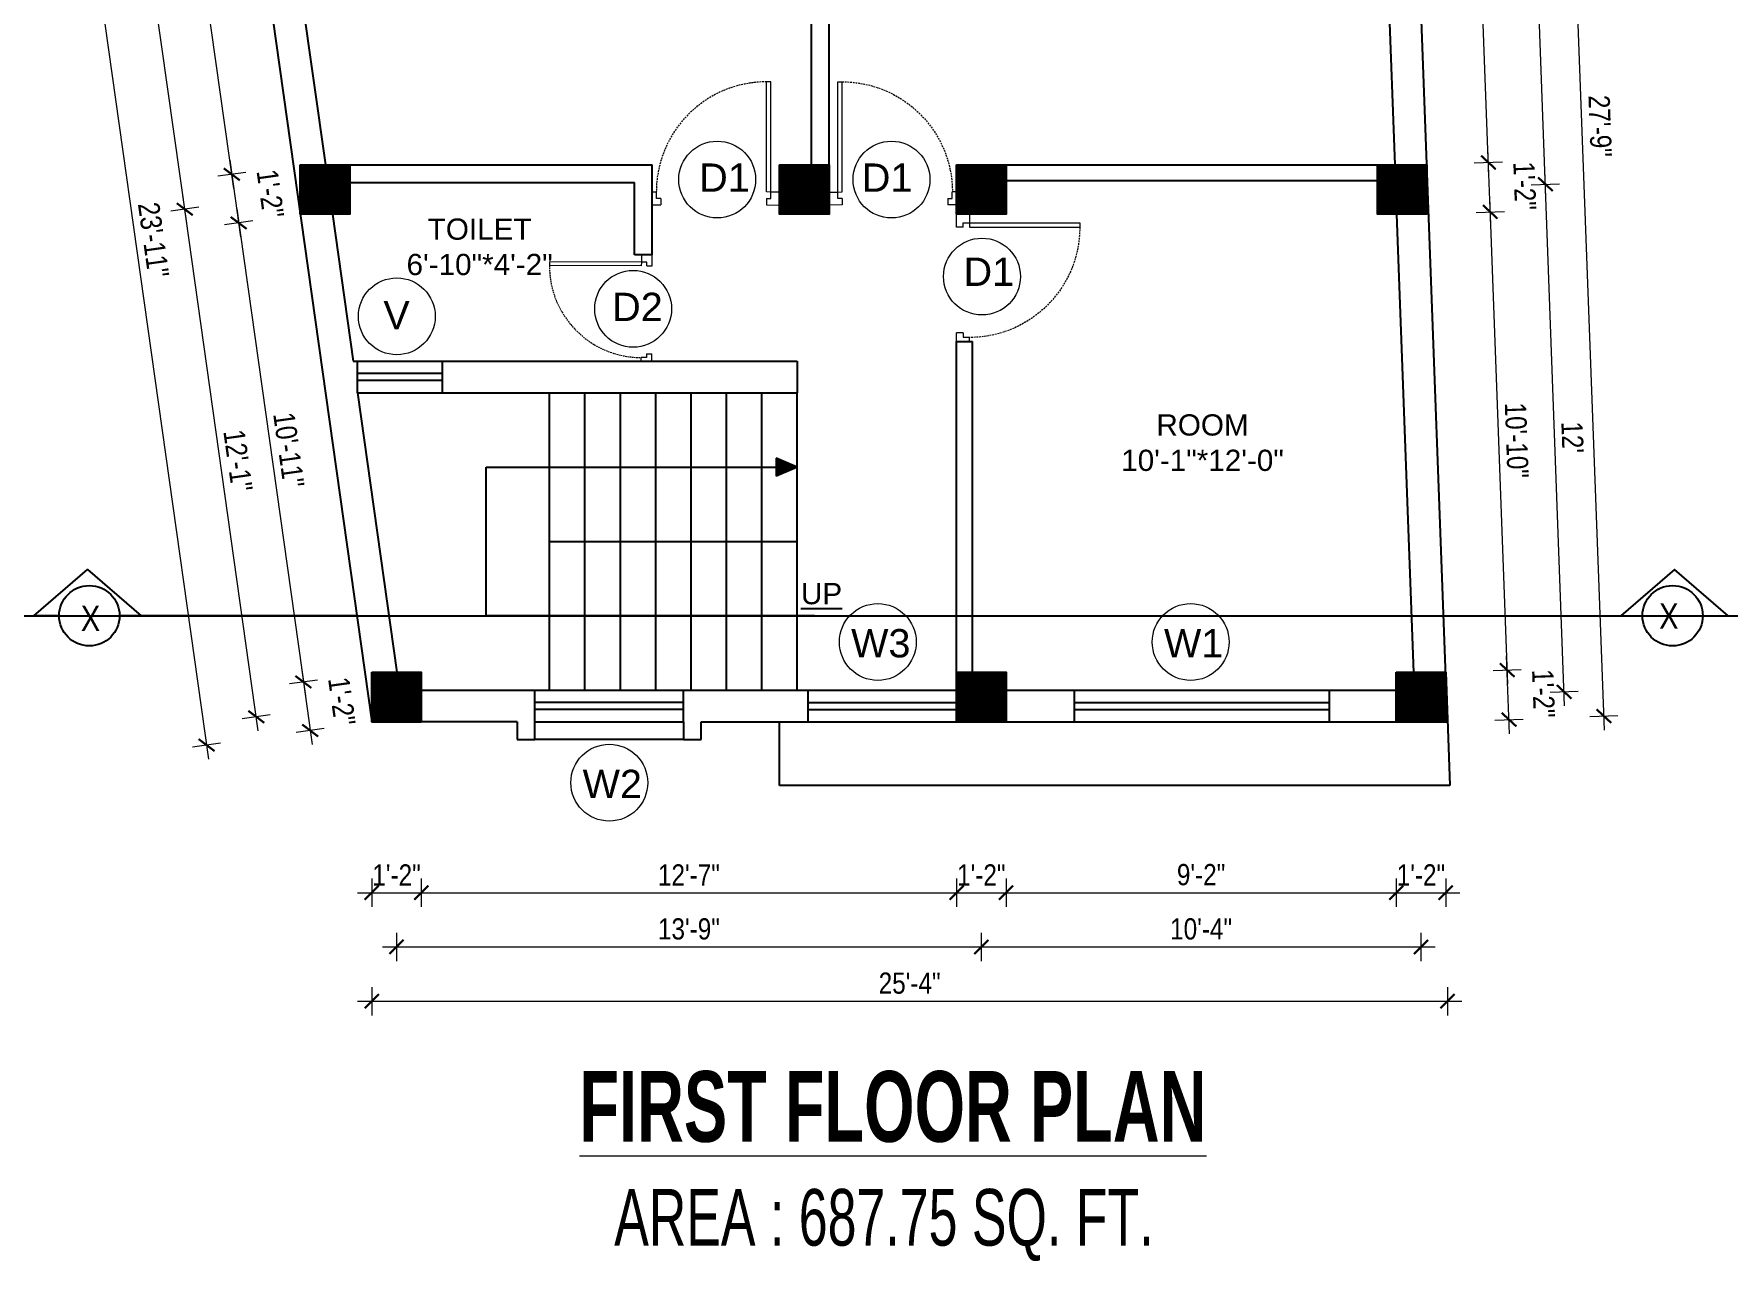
# Model space of a CAD drawing. Header units: inches. Extents: x -5142662 to -4941318, y -3361958 to -3160563.
# Drawn here: x -5009116.2 to -5008637.5, y -3262675.5 to -3262328.6 of the extents above; entities that cross this region are included whole.
import ezdxf

# ---------------------------------------------------------------- set-up
doc = ezdxf.new("R2010")
doc.units = ezdxf.units.IN
doc.header["$LTSCALE"] = 2
doc.header["$MEASUREMENT"] = 0
doc.header["$PDMODE"] = 34
doc.linetypes.add('HIDDEN', pattern=[0.375, 0.25, -0.125])
doc.layers.get('0').update_dxf_attribs({"linetype": 'CONTINUOUS'})
doc.layers.get('DEFPOINTS').update_dxf_attribs({"color": 141, "linetype": 'CONTINUOUS'})
doc.layers.add('A-Hatch', color=7, linetype='CONTINUOUS')
for name, color, linetype, lineweight in [('Annotate-Lite.w', 177, 'CONTINUOUS', 9), ('DIM 1-100', 4, 'CONTINUOUS', 13), ('Door-Window.w', 4, 'CONTINUOUS', 15), ('TEXT', 181, 'CONTINUOUS', 25), ('Text-100.w', 254, 'CONTINUOUS', 9)]:
    doc.layers.add(name, color=color, linetype=linetype, lineweight=lineweight)
doc.styles.add('ARAIL', font='ARIALN.TTF')
doc.styles.add('Arial', font='arial.ttf', dxfattribs={"width": 0.8, "height": 12})
doc.styles.add('arial.', font='arial.ttf')
doc.styles.add('gaurav', font='arial.ttf')
doc.styles.get("Standard").update_dxf_attribs({"font": 'ARIALN.TTF'})
doc.dimstyles.new('1 by 96', dxfattribs={"dimtxt": 6, "dimasz": 4, "dimexe": 4, "dimexo": 4, "dimgap": 2, "dimtad": 1, "dimdec": 0, "dimzin": 0, "dimdsep": 46, "dimlunit": 4, "dimtxsty": 'Standard', "dimblk": 'ARCHTICK', "dimcen": 0, "dimdle": 4, "dimadec": 0, "dimazin": 0, "dimtfac": 1, "dimtdec": 0, "dimtix": 1, "dimtofl": 0, "dimtmove": 1, "dimatfit": 3, "dimldrblk": 'ARCHTICK', "dimfxl": 4, "dimfxlon": 1, "dimtolj": 1, "dimtzin": 0, "dimlwd": -1, "dimlwe": -1, "dimarcsym": 0})

# ---------------------------------------------------------------- blocks, each defined once
blk = doc.blocks.new('3-0')
at = {"ltscale": 3}
for p, q in [((11063.05, 10097.68), (11065.97, 10099.9)), ((11065.25, 10097.81), (11066.71, 10098.92)), ((11065.97, 10099.9), (11066.71, 10098.92)), ((11063.05, 10097.68), (11064.53, 10095.73)), ((11065.99, 10096.84), (11064.53, 10095.73)), ((11065.99, 10096.84), (11065.25, 10097.81)), ((11085.5, 10074.13), (11110.32, 10092.96)), ((11086.24, 10073.15), (11111.05, 10091.97)), ((11111.05, 10091.97), (11110.32, 10092.96)), ((11084.04, 10073.02), (11082.57, 10071.91)), ((11082.57, 10071.91), (11084.79, 10068.98)), ((11084.04, 10073.02), (11084.78, 10072.04)), ((11084.78, 10072.04), (11086.24, 10073.15)), ((11084.79, 10068.98), (11087.72, 10071.2)), ((11086.24, 10073.15), (11085.5, 10074.13)), ((11087.72, 10071.2), (11086.24, 10073.15))]:
    blk.add_line(p, q, dxfattribs=at)
at = {"layer": 'Door-Window.w', "color": 9, "linetype": 'HIDDEN', "lineweight": 18}
blk.add_arc((11085.5, 10074.13), 31.16, 37.1906, 127.1465, dxfattribs=at)
blk = doc.blocks.new('_ArchTick')
at = {"color": 0, "linetype": 'ByBlock', "const_width": 0.15}
blk.add_lwpolyline([(-0.5, -0.5), (0.5, 0.5)], dxfattribs=at)
blk = doc.blocks.new('*D1007')
at = {"layer": 'DEFPOINTS', "color": 0, "ltscale": 0.5, "transparency": 16777216}
for p in [(-5009020.76, -3262523.07), (-5009006.76, -3262523.07), (-5009006.76, -3262571.36)]:
    blk.add_point(p, dxfattribs=at)
at = {"layer": 'DIM 1-100', "color": 0, "ltscale": 0.5, "transparency": 16777216}
for p, q in [((-5009020.76, -3262567.36), (-5009020.76, -3262575.36)), ((-5009006.76, -3262567.36), (-5009006.76, -3262575.36)), ((-5009024.76, -3262571.36), (-5009002.76, -3262571.36))]:
    blk.add_line(p, q, dxfattribs=at)
at = {"layer": 'DIM 1-100', "color": 0, "ltscale": 0.5, "transparency": 16777216, "xscale": 4, "yscale": 4, "zscale": 4, "rotation": 180}
blk.add_blockref('_ArchTick', (-5009020.76, -3262571.36), dxfattribs=at)
at = {"layer": 'DIM 1-100', "color": 0, "ltscale": 0.5, "transparency": 16777216, "xscale": 4, "yscale": 4, "zscale": 4}
blk.add_blockref('_ArchTick', (-5009006.76, -3262571.36), dxfattribs=at)
at = {"layer": 'DIM 1-100', "color": 0, "ltscale": 0.5, "transparency": 16777216, "insert": (-5009013.76, -3262566.35), "char_height": 6, "attachment_point": 5}
blk.add_mtext('\\A1;1\'-2"', dxfattribs=at)
blk = doc.blocks.new('*D1008')
at = {"layer": 'DEFPOINTS', "color": 0, "ltscale": 0.5, "transparency": 16777216}
for p in [(-5009006.76, -3262523.07), (-5008855.52, -3262523.07), (-5008855.52, -3262571.36)]:
    blk.add_point(p, dxfattribs=at)
at = {"layer": 'DIM 1-100', "color": 0, "ltscale": 0.5, "transparency": 16777216}
for p, q in [((-5009006.76, -3262567.36), (-5009006.76, -3262575.36)), ((-5008855.52, -3262567.36), (-5008855.52, -3262575.36)), ((-5009010.76, -3262571.36), (-5008851.52, -3262571.36))]:
    blk.add_line(p, q, dxfattribs=at)
at = {"layer": 'DIM 1-100', "color": 0, "ltscale": 0.5, "transparency": 16777216, "xscale": 4, "yscale": 4, "zscale": 4, "rotation": 180}
blk.add_blockref('_ArchTick', (-5009006.76, -3262571.36), dxfattribs=at)
at = {"layer": 'DIM 1-100', "color": 0, "ltscale": 0.5, "transparency": 16777216, "xscale": 4, "yscale": 4, "zscale": 4}
blk.add_blockref('_ArchTick', (-5008855.52, -3262571.36), dxfattribs=at)
at = {"layer": 'DIM 1-100', "color": 0, "ltscale": 0.5, "transparency": 16777216, "insert": (-5008931.14, -3262566.35), "char_height": 6, "attachment_point": 5}
blk.add_mtext('\\A1;12\'-7"', dxfattribs=at)
blk = doc.blocks.new('*D1009')
at = {"layer": 'DEFPOINTS', "color": 0, "ltscale": 0.5, "transparency": 16777216}
for p in [(-5008855.52, -3262523.07), (-5008841.52, -3262523.07), (-5008841.52, -3262571.36)]:
    blk.add_point(p, dxfattribs=at)
at = {"layer": 'DIM 1-100', "color": 0, "ltscale": 0.5, "transparency": 16777216}
for p, q in [((-5008855.52, -3262567.36), (-5008855.52, -3262575.36)), ((-5008841.52, -3262567.36), (-5008841.52, -3262575.36)), ((-5008859.52, -3262571.36), (-5008837.52, -3262571.36))]:
    blk.add_line(p, q, dxfattribs=at)
at = {"layer": 'DIM 1-100', "color": 0, "ltscale": 0.5, "transparency": 16777216, "xscale": 4, "yscale": 4, "zscale": 4, "rotation": 180}
blk.add_blockref('_ArchTick', (-5008855.52, -3262571.36), dxfattribs=at)
at = {"layer": 'DIM 1-100', "color": 0, "ltscale": 0.5, "transparency": 16777216, "xscale": 4, "yscale": 4, "zscale": 4}
blk.add_blockref('_ArchTick', (-5008841.52, -3262571.36), dxfattribs=at)
at = {"layer": 'DIM 1-100', "color": 0, "ltscale": 0.5, "transparency": 16777216, "insert": (-5008848.52, -3262566.35), "char_height": 6, "attachment_point": 5}
blk.add_mtext('\\A1;1\'-2"', dxfattribs=at)
blk = doc.blocks.new('*D1010')
at = {"layer": 'DEFPOINTS', "color": 0, "ltscale": 0.5, "transparency": 16777216}
for p in [(-5008841.52, -3262523.07), (-5008731.29, -3262523.07), (-5008731.29, -3262571.36)]:
    blk.add_point(p, dxfattribs=at)
at = {"layer": 'DIM 1-100', "color": 0, "ltscale": 0.5, "transparency": 16777216}
for p, q in [((-5008841.52, -3262567.36), (-5008841.52, -3262575.36)), ((-5008731.29, -3262567.36), (-5008731.29, -3262575.36)), ((-5008845.52, -3262571.36), (-5008727.29, -3262571.36))]:
    blk.add_line(p, q, dxfattribs=at)
at = {"layer": 'DIM 1-100', "color": 0, "ltscale": 0.5, "transparency": 16777216, "xscale": 4, "yscale": 4, "zscale": 4, "rotation": 180}
blk.add_blockref('_ArchTick', (-5008841.52, -3262571.36), dxfattribs=at)
at = {"layer": 'DIM 1-100', "color": 0, "ltscale": 0.5, "transparency": 16777216, "xscale": 4, "yscale": 4, "zscale": 4}
blk.add_blockref('_ArchTick', (-5008731.29, -3262571.36), dxfattribs=at)
at = {"layer": 'DIM 1-100', "color": 0, "ltscale": 0.5, "transparency": 16777216, "insert": (-5008786.41, -3262566.3), "char_height": 6, "attachment_point": 5}
blk.add_mtext('\\A1;9\'-2"', dxfattribs=at)
blk = doc.blocks.new('*D1011')
at = {"layer": 'DEFPOINTS', "color": 0, "ltscale": 0.5, "transparency": 16777216}
for p in [(-5008731.29, -3262523.07), (-5008717.29, -3262523.07), (-5008717.29, -3262571.36)]:
    blk.add_point(p, dxfattribs=at)
at = {"layer": 'DIM 1-100', "color": 0, "ltscale": 0.5, "transparency": 16777216}
for p, q in [((-5008731.29, -3262567.36), (-5008731.29, -3262575.36)), ((-5008717.29, -3262567.36), (-5008717.29, -3262575.36)), ((-5008735.29, -3262571.36), (-5008713.29, -3262571.36))]:
    blk.add_line(p, q, dxfattribs=at)
at = {"layer": 'DIM 1-100', "color": 0, "ltscale": 0.5, "transparency": 16777216, "xscale": 4, "yscale": 4, "zscale": 4, "rotation": 180}
blk.add_blockref('_ArchTick', (-5008731.29, -3262571.36), dxfattribs=at)
at = {"layer": 'DIM 1-100', "color": 0, "ltscale": 0.5, "transparency": 16777216, "xscale": 4, "yscale": 4, "zscale": 4}
blk.add_blockref('_ArchTick', (-5008717.29, -3262571.36), dxfattribs=at)
at = {"layer": 'DIM 1-100', "color": 0, "ltscale": 0.5, "transparency": 16777216, "insert": (-5008724.29, -3262566.35), "char_height": 6, "attachment_point": 5}
blk.add_mtext('\\A1;1\'-2"', dxfattribs=at)
blk = doc.blocks.new('*D1018')
at = {"layer": 'DEFPOINTS', "color": 0, "ltscale": 0.5, "transparency": 16777216}
for p in [(-5009076.23, -3262255.28), (-5009058.83, -3262252.83), (-5009040.97, -3262365.57)]:
    blk.add_point(p, dxfattribs=at)
at = {"layer": 'DIM 1-100', "color": 0, "ltscale": 0.5, "transparency": 16777216}
for p, q in [((-5009059.75, -3262372.25), (-5009076.79, -3262251.32)), ((-5009072.27, -3262254.72), (-5009080.19, -3262255.84)), ((-5009056.35, -3262367.74), (-5009064.27, -3262368.85))]:
    blk.add_line(p, q, dxfattribs=at)
at = {"layer": 'DIM 1-100', "color": 0, "ltscale": 0.5, "transparency": 16777216, "xscale": 4, "yscale": 4, "zscale": 4}
for p, rotation in [((-5009076.23, -3262255.28), 98.01894551889058), ((-5009060.31, -3262368.29), 278.0189455188906)]:
    blk.add_blockref('_ArchTick', p, dxfattribs=dict(at, rotation=rotation))
at = {"layer": 'DIM 1-100', "color": 0, "ltscale": 0.5, "transparency": 16777216, "insert": (-5009063.25, -3262311.08), "char_height": 6, "attachment_point": 5, "rotation": 278.0189}
blk.add_mtext('\\A1;9\'-6"', dxfattribs=at)
blk = doc.blocks.new('*D1020')
at = {"layer": 'DEFPOINTS', "color": 0, "ltscale": 0.5, "transparency": 16777216}
for p in [(-5009040.97, -3262365.57), (-5009040.97, -3262379.57), (-5009058.37, -3262382.02)]:
    blk.add_point(p, dxfattribs=at)
at = {"layer": 'DIM 1-100', "color": 0, "ltscale": 0.5, "transparency": 16777216}
for p, q in [((-5009060.86, -3262364.33), (-5009057.81, -3262385.98)), ((-5009056.35, -3262367.74), (-5009064.27, -3262368.85)), ((-5009054.41, -3262381.46), (-5009062.33, -3262382.58))]:
    blk.add_line(p, q, dxfattribs=at)
at = {"layer": 'DIM 1-100', "color": 0, "ltscale": 0.5, "transparency": 16777216, "xscale": 4, "yscale": 4, "zscale": 4}
for p, rotation in [((-5009060.31, -3262368.29), 98.01894551889058), ((-5009058.37, -3262382.02), 278.0189455188906)]:
    blk.add_blockref('_ArchTick', p, dxfattribs=dict(at, rotation=rotation))
at = {"layer": 'DIM 1-100', "color": 0, "ltscale": 0.5, "transparency": 16777216, "insert": (-5009049.41, -3262373.76), "char_height": 6, "attachment_point": 5, "rotation": 278.0189}
blk.add_mtext('\\A1;1\'-2"', dxfattribs=at)
blk = doc.blocks.new('*D1021')
at = {"layer": 'DEFPOINTS', "color": 0, "ltscale": 0.5, "transparency": 16777216}
for p in [(-5009040.97, -3262379.57), (-5009020.76, -3262509.07), (-5009040.09, -3262511.79)]:
    blk.add_point(p, dxfattribs=at)
at = {"layer": 'DIM 1-100', "color": 0, "ltscale": 0.5, "transparency": 16777216}
for p, q in [((-5009058.93, -3262378.06), (-5009039.53, -3262515.75)), ((-5009054.41, -3262381.46), (-5009062.33, -3262382.58)), ((-5009036.13, -3262511.24), (-5009044.05, -3262512.35))]:
    blk.add_line(p, q, dxfattribs=at)
at = {"layer": 'DIM 1-100', "color": 0, "ltscale": 0.5, "transparency": 16777216, "xscale": 4, "yscale": 4, "zscale": 4}
for p, rotation in [((-5009058.37, -3262382.02), 98.01894551889058), ((-5009040.09, -3262511.79), 278.0189455188906)]:
    blk.add_blockref('_ArchTick', p, dxfattribs=dict(at, rotation=rotation))
at = {"layer": 'DIM 1-100', "color": 0, "ltscale": 0.5, "transparency": 16777216, "insert": (-5009044.22, -3262446.2), "char_height": 6, "attachment_point": 5, "rotation": 278.0189}
blk.add_mtext('\\A1;10\'-11"', dxfattribs=at)
blk = doc.blocks.new('*D1022')
at = {"layer": 'DEFPOINTS', "color": 0, "ltscale": 0.5, "transparency": 16777216}
for p in [(-5009020.76, -3262509.07), (-5009020.76, -3262523.07), (-5009038.16, -3262525.52)]:
    blk.add_point(p, dxfattribs=at)
at = {"layer": 'DIM 1-100', "color": 0, "ltscale": 0.5, "transparency": 16777216}
for p, q in [((-5009040.65, -3262507.83), (-5009037.6, -3262529.48)), ((-5009036.13, -3262511.24), (-5009044.05, -3262512.35)), ((-5009034.2, -3262524.96), (-5009042.12, -3262526.08))]:
    blk.add_line(p, q, dxfattribs=at)
at = {"layer": 'DIM 1-100', "color": 0, "ltscale": 0.5, "transparency": 16777216, "xscale": 4, "yscale": 4, "zscale": 4}
for p, rotation in [((-5009040.09, -3262511.79), 98.01894551889058), ((-5009038.16, -3262525.52), 278.0189455188906)]:
    blk.add_blockref('_ArchTick', p, dxfattribs=dict(at, rotation=rotation))
at = {"layer": 'DIM 1-100', "color": 0, "ltscale": 0.5, "transparency": 16777216, "insert": (-5009029.2, -3262517.26), "char_height": 6, "attachment_point": 5, "rotation": 278.0189}
blk.add_mtext('\\A1;1\'-2"', dxfattribs=at)
blk = doc.blocks.new('*D1014')
at = {"layer": 'DEFPOINTS', "color": 0, "ltscale": 0.5, "transparency": 16777216}
for p in [(-5009033.97, -3262372.57), (-5009073.6, -3262378.15), (-5009013.76, -3262516.07)]:
    blk.add_point(p, dxfattribs=at)
at = {"layer": 'DIM 1-100', "color": 0, "ltscale": 0.5, "transparency": 16777216}
for p, q in [((-5009052.83, -3262525.61), (-5009074.16, -3262374.19)), ((-5009069.64, -3262377.59), (-5009077.56, -3262378.71)), ((-5009049.43, -3262521.09), (-5009057.35, -3262522.21))]:
    blk.add_line(p, q, dxfattribs=at)
at = {"layer": 'DIM 1-100', "color": 0, "ltscale": 0.5, "transparency": 16777216, "xscale": 4, "yscale": 4, "zscale": 4}
for p, rotation in [((-5009073.6, -3262378.15), 98.01894551876403), ((-5009053.39, -3262521.65), 278.018945518764)]:
    blk.add_blockref('_ArchTick', p, dxfattribs=dict(at, rotation=rotation))
at = {"layer": 'DIM 1-100', "color": 0, "ltscale": 0.5, "transparency": 16777216, "insert": (-5009058.53, -3262449.2), "char_height": 6, "attachment_point": 5, "rotation": 278.0189}
blk.add_mtext('\\A1;12\'-1"', dxfattribs=at)
blk = doc.blocks.new('*D1015')
at = {"layer": 'DEFPOINTS', "color": 0, "ltscale": 0.5, "transparency": 16777216}
for p in [(-5009051.83, -3262245.83), (-5009091.46, -3262251.41), (-5009033.97, -3262372.57)]:
    blk.add_point(p, dxfattribs=at)
at = {"layer": 'DIM 1-100', "color": 0, "ltscale": 0.5, "transparency": 16777216}
for p, q in [((-5009087.5, -3262250.85), (-5009095.42, -3262251.97)), ((-5009073.04, -3262382.11), (-5009092.02, -3262247.45)), ((-5009069.64, -3262377.59), (-5009077.56, -3262378.71))]:
    blk.add_line(p, q, dxfattribs=at)
at = {"layer": 'DIM 1-100', "color": 0, "ltscale": 0.5, "transparency": 16777216, "xscale": 4, "yscale": 4, "zscale": 4}
for p, rotation in [((-5009091.46, -3262251.41), 98.01894551876552), ((-5009073.6, -3262378.15), 278.0189455187655)]:
    blk.add_blockref('_ArchTick', p, dxfattribs=dict(at, rotation=rotation))
at = {"layer": 'DIM 1-100', "color": 0, "ltscale": 0.5, "transparency": 16777216, "insert": (-5009077.52, -3262314.07), "char_height": 6, "attachment_point": 5, "rotation": 278.0189}
blk.add_mtext('\\A1;10\'-8"', dxfattribs=at)
blk = doc.blocks.new('*D1016')
at = {"layer": 'DEFPOINTS', "color": 0, "ltscale": 0.5, "transparency": 16777216}
for p in [(-5009060.8, -3262238.83), (-5009020.76, -3262523.07), (-5009067.43, -3262529.64)]:
    blk.add_point(p, dxfattribs=at)
at = {"layer": 'DIM 1-100', "color": 0, "ltscale": 0.5, "transparency": 16777216}
for p, q in [((-5009108.03, -3262241.44), (-5009066.87, -3262533.61)), ((-5009103.51, -3262244.84), (-5009111.43, -3262245.96)), ((-5009063.47, -3262529.09), (-5009071.39, -3262530.2))]:
    blk.add_line(p, q, dxfattribs=at)
at = {"layer": 'DIM 1-100', "color": 0, "ltscale": 0.5, "transparency": 16777216, "xscale": 4, "yscale": 4, "zscale": 4}
for p, rotation in [((-5009107.47, -3262245.4), 98.01894551889016), ((-5009067.43, -3262529.64), 278.0189455188902)]:
    blk.add_blockref('_ArchTick', p, dxfattribs=dict(at, rotation=rotation))
at = {"layer": 'DIM 1-100', "color": 0, "ltscale": 0.5, "transparency": 16777216, "insert": (-5009082.44, -3262386.82), "char_height": 6, "attachment_point": 5, "rotation": 278.0189}
blk.add_mtext('\\A1;23\'-11"', dxfattribs=at)
blk = doc.blocks.new('*D1017')
at = {"layer": 'DEFPOINTS', "color": 0, "ltscale": 0.5, "transparency": 16777216}
for p in [(-5009013.76, -3262516.07), (-5008848.52, -3262516.07), (-5008848.52, -3262586.7)]:
    blk.add_point(p, dxfattribs=at)
at = {"layer": 'DIM 1-100', "color": 0, "ltscale": 0.5, "transparency": 16777216}
for p, q in [((-5009017.76, -3262586.7), (-5008844.52, -3262586.7)), ((-5009013.76, -3262582.7), (-5009013.76, -3262590.7)), ((-5008848.52, -3262582.7), (-5008848.52, -3262590.7))]:
    blk.add_line(p, q, dxfattribs=at)
at = {"layer": 'DIM 1-100', "color": 0, "ltscale": 0.5, "transparency": 16777216, "xscale": 4, "yscale": 4, "zscale": 4, "rotation": 180}
blk.add_blockref('_ArchTick', (-5009013.76, -3262586.7), dxfattribs=at)
at = {"layer": 'DIM 1-100', "color": 0, "ltscale": 0.5, "transparency": 16777216, "xscale": 4, "yscale": 4, "zscale": 4}
blk.add_blockref('_ArchTick', (-5008848.52, -3262586.7), dxfattribs=at)
at = {"layer": 'DIM 1-100', "color": 0, "ltscale": 0.5, "transparency": 16777216, "insert": (-5008931.14, -3262581.64), "char_height": 6, "attachment_point": 5}
blk.add_mtext('\\A1;13\'-9"', dxfattribs=at)
blk = doc.blocks.new('*D1023')
at = {"layer": 'DEFPOINTS', "color": 0, "ltscale": 0.5, "transparency": 16777216}
for p in [(-5008848.52, -3262516.07), (-5008724.29, -3262516.09), (-5008724.29, -3262586.7)]:
    blk.add_point(p, dxfattribs=at)
at = {"layer": 'DIM 1-100', "color": 0, "ltscale": 0.5, "transparency": 16777216}
for p, q in [((-5008852.52, -3262586.7), (-5008720.29, -3262586.7)), ((-5008848.52, -3262582.7), (-5008848.52, -3262590.7)), ((-5008724.29, -3262582.7), (-5008724.29, -3262590.7))]:
    blk.add_line(p, q, dxfattribs=at)
at = {"layer": 'DIM 1-100', "color": 0, "ltscale": 0.5, "transparency": 16777216, "xscale": 4, "yscale": 4, "zscale": 4, "rotation": 180}
blk.add_blockref('_ArchTick', (-5008848.52, -3262586.7), dxfattribs=at)
at = {"layer": 'DIM 1-100', "color": 0, "ltscale": 0.5, "transparency": 16777216, "xscale": 4, "yscale": 4, "zscale": 4}
blk.add_blockref('_ArchTick', (-5008724.29, -3262586.7), dxfattribs=at)
at = {"layer": 'DIM 1-100', "color": 0, "ltscale": 0.5, "transparency": 16777216, "insert": (-5008786.41, -3262581.64), "char_height": 6, "attachment_point": 5}
blk.add_mtext('\\A1;10\'-4"', dxfattribs=at)
blk = doc.blocks.new('*D1024')
at = {"layer": 'DEFPOINTS', "color": 0, "ltscale": 0.5, "transparency": 16777216}
for p in [(-5009020.76, -3262523.07), (-5008716.78, -3262523.07), (-5008716.78, -3262602.04)]:
    blk.add_point(p, dxfattribs=at)
at = {"layer": 'DIM 1-100', "color": 0, "ltscale": 0.5, "transparency": 16777216}
for p, q in [((-5009020.76, -3262598.04), (-5009020.76, -3262606.04)), ((-5008716.78, -3262598.04), (-5008716.78, -3262606.04)), ((-5009024.76, -3262602.04), (-5008712.78, -3262602.04))]:
    blk.add_line(p, q, dxfattribs=at)
at = {"layer": 'DIM 1-100', "color": 0, "ltscale": 0.5, "transparency": 16777216, "xscale": 4, "yscale": 4, "zscale": 4, "rotation": 180}
blk.add_blockref('_ArchTick', (-5009020.76, -3262602.04), dxfattribs=at)
at = {"layer": 'DIM 1-100', "color": 0, "ltscale": 0.5, "transparency": 16777216, "xscale": 4, "yscale": 4, "zscale": 4}
blk.add_blockref('_ArchTick', (-5008716.78, -3262602.04), dxfattribs=at)
at = {"layer": 'DIM 1-100', "color": 0, "ltscale": 0.5, "transparency": 16777216, "insert": (-5008868.77, -3262596.97), "char_height": 6, "attachment_point": 5}
blk.add_mtext('\\A1;25\'-4"', dxfattribs=at)
blk = doc.blocks.new('*D1025')
at = {"layer": 'DEFPOINTS', "color": 0, "ltscale": 0.5, "transparency": 16777216}
for p in [(-5008717.3, -3262509.07), (-5008699.93, -3262508.43), (-5008716.78, -3262523.07)]:
    blk.add_point(p, dxfattribs=at)
at = {"layer": 'DIM 1-100', "color": 0, "ltscale": 0.5, "transparency": 16777216}
for p, q in [((-5008699.26, -3262526.43), (-5008700.07, -3262504.43)), ((-5008703.92, -3262508.58), (-5008695.93, -3262508.28)), ((-5008703.41, -3262522.58), (-5008695.41, -3262522.28))]:
    blk.add_line(p, q, dxfattribs=at)
at = {"layer": 'DIM 1-100', "color": 0, "ltscale": 0.5, "transparency": 16777216, "xscale": 4, "yscale": 4, "zscale": 4}
for p, rotation in [((-5008699.93, -3262508.43), 92.11435361987118), ((-5008699.41, -3262522.43), 272.1143536198712)]:
    blk.add_blockref('_ArchTick', p, dxfattribs=dict(at, rotation=rotation))
at = {"layer": 'DIM 1-100', "color": 0, "ltscale": 0.5, "transparency": 16777216, "insert": (-5008689.65, -3262515.06), "char_height": 6, "attachment_point": 5, "rotation": 272.1144}
blk.add_mtext('\\A1;1\'-2"', dxfattribs=at)
blk = doc.blocks.new('*D1026')
at = {"layer": 'DEFPOINTS', "color": 0, "ltscale": 0.5, "transparency": 16777216}
for p in [(-5008722.59, -3262379.57), (-5008704.71, -3262378.91), (-5008717.3, -3262509.07)]:
    blk.add_point(p, dxfattribs=at)
at = {"layer": 'DIM 1-100', "color": 0, "ltscale": 0.5, "transparency": 16777216}
for p, q in [((-5008699.78, -3262512.43), (-5008704.86, -3262374.91)), ((-5008708.71, -3262379.06), (-5008700.71, -3262378.76)), ((-5008703.92, -3262508.58), (-5008695.93, -3262508.28))]:
    blk.add_line(p, q, dxfattribs=at)
at = {"layer": 'DIM 1-100', "color": 0, "ltscale": 0.5, "transparency": 16777216, "xscale": 4, "yscale": 4, "zscale": 4}
for p, rotation in [((-5008704.71, -3262378.91), 92.11435361987387), ((-5008699.93, -3262508.43), 272.1143536198738)]:
    blk.add_blockref('_ArchTick', p, dxfattribs=dict(at, rotation=rotation))
at = {"layer": 'DIM 1-100', "color": 0, "ltscale": 0.5, "transparency": 16777216, "insert": (-5008697.26, -3262443.48), "char_height": 6, "attachment_point": 5, "rotation": 272.1144}
blk.add_mtext('\\A1;10\'-10"', dxfattribs=at)
blk = doc.blocks.new('*D1027')
at = {"layer": 'DEFPOINTS', "color": 0, "ltscale": 0.5, "transparency": 16777216}
for p in [(-5008722.59, -3262365.57), (-5008705.22, -3262364.93), (-5008722.59, -3262379.57)]:
    blk.add_point(p, dxfattribs=at)
at = {"layer": 'DIM 1-100', "color": 0, "ltscale": 0.5, "transparency": 16777216}
for p, q in [((-5008704.56, -3262382.91), (-5008705.37, -3262360.93)), ((-5008709.22, -3262365.08), (-5008701.23, -3262364.78)), ((-5008708.71, -3262379.06), (-5008700.71, -3262378.76))]:
    blk.add_line(p, q, dxfattribs=at)
at = {"layer": 'DIM 1-100', "color": 0, "ltscale": 0.5, "transparency": 16777216, "xscale": 4, "yscale": 4, "zscale": 4}
for p, rotation in [((-5008705.22, -3262364.93), 92.11435361987387), ((-5008704.71, -3262378.91), 272.1143536198738)]:
    blk.add_blockref('_ArchTick', p, dxfattribs=dict(at, rotation=rotation))
at = {"layer": 'DIM 1-100', "color": 0, "ltscale": 0.5, "transparency": 16777216, "insert": (-5008694.95, -3262371.55), "char_height": 6, "attachment_point": 5, "rotation": 272.1144}
blk.add_mtext('\\A1;1\'-2"', dxfattribs=at)
blk = doc.blocks.new('*D1028')
at = {"layer": 'DEFPOINTS', "color": 0, "ltscale": 0.5, "transparency": 16777216}
for p in [(-5008729.08, -3262205.89), (-5008711.12, -3262205.22), (-5008722.59, -3262365.57)]:
    blk.add_point(p, dxfattribs=at)
at = {"layer": 'DIM 1-100', "color": 0, "ltscale": 0.5, "transparency": 16777216}
for p, q in [((-5008705.08, -3262368.93), (-5008711.27, -3262201.23)), ((-5008715.12, -3262205.37), (-5008707.12, -3262205.08)), ((-5008709.22, -3262365.08), (-5008701.23, -3262364.78))]:
    blk.add_line(p, q, dxfattribs=at)
at = {"layer": 'DIM 1-100', "color": 0, "ltscale": 0.5, "transparency": 16777216, "xscale": 4, "yscale": 4, "zscale": 4}
for p, rotation in [((-5008711.12, -3262205.22), 92.11435361987387), ((-5008705.22, -3262364.93), 272.1143536198738)]:
    blk.add_blockref('_ArchTick', p, dxfattribs=dict(at, rotation=rotation))
at = {"layer": 'DIM 1-100', "color": 0, "ltscale": 0.5, "transparency": 16777216, "insert": (-5008703.11, -3262284.89), "char_height": 6, "attachment_point": 5, "rotation": 272.1144}
blk.add_mtext('\\A1;13\'-4"', dxfattribs=at)
blk = doc.blocks.new('*D996')
at = {"layer": 'DEFPOINTS', "color": 0, "ltscale": 0.5, "transparency": 16777216}
for p in [(-5008689.12, -3262371.08), (-5008729.59, -3262372.57), (-5008724.3, -3262516.07)]:
    blk.add_point(p, dxfattribs=at)
at = {"layer": 'DIM 1-100', "color": 0, "ltscale": 0.5, "transparency": 16777216}
for p, q in [((-5008693.12, -3262371.22), (-5008685.13, -3262370.93)), ((-5008683.68, -3262518.57), (-5008689.27, -3262367.08)), ((-5008687.82, -3262514.72), (-5008679.83, -3262514.43))]:
    blk.add_line(p, q, dxfattribs=at)
at = {"layer": 'DIM 1-100', "color": 0, "ltscale": 0.5, "transparency": 16777216, "xscale": 4, "yscale": 4, "zscale": 4}
for p, rotation in [((-5008689.12, -3262371.08), 92.11435361966569), ((-5008683.83, -3262514.58), 272.1143536196657)]:
    blk.add_blockref('_ArchTick', p, dxfattribs=dict(at, rotation=rotation))
at = {"layer": 'DIM 1-100', "color": 0, "ltscale": 0.5, "transparency": 16777216, "insert": (-5008681.47, -3262442.64), "char_height": 6, "attachment_point": 5, "rotation": 272.1144}
blk.add_mtext("\\A1;12'", dxfattribs=at)
blk = doc.blocks.new('*D997')
at = {"layer": 'DEFPOINTS', "color": 0, "ltscale": 0.5, "transparency": 16777216}
for p in [(-5008736.08, -3262198.89), (-5008695.54, -3262197.39), (-5008729.59, -3262372.57)]:
    blk.add_point(p, dxfattribs=at)
at = {"layer": 'DIM 1-100', "color": 0, "ltscale": 0.5, "transparency": 16777216}
for p, q in [((-5008688.98, -3262375.07), (-5008695.68, -3262193.39)), ((-5008699.53, -3262197.54), (-5008691.54, -3262197.24)), ((-5008693.12, -3262371.22), (-5008685.13, -3262370.93))]:
    blk.add_line(p, q, dxfattribs=at)
at = {"layer": 'DIM 1-100', "color": 0, "ltscale": 0.5, "transparency": 16777216, "xscale": 4, "yscale": 4, "zscale": 4}
for p, rotation in [((-5008695.54, -3262197.39), 92.11435361966528), ((-5008689.12, -3262371.08), 272.1143536196653)]:
    blk.add_blockref('_ArchTick', p, dxfattribs=dict(at, rotation=rotation))
at = {"layer": 'DIM 1-100', "color": 0, "ltscale": 0.5, "transparency": 16777216, "insert": (-5008687.27, -3262284.05), "char_height": 6, "attachment_point": 5, "rotation": 272.1144}
blk.add_mtext('\\A1;14\'-6"', dxfattribs=at)
blk = doc.blocks.new('*D998')
at = {"layer": 'DEFPOINTS', "color": 0, "ltscale": 0.5, "transparency": 16777216}
for p in [(-5008684.91, -3262188.19), (-5008729.08, -3262189.82), (-5008716.78, -3262523.07)]:
    blk.add_point(p, dxfattribs=at)
at = {"layer": 'DIM 1-100', "color": 0, "ltscale": 0.5, "transparency": 16777216}
for p, q in [((-5008672.46, -3262525.44), (-5008685.05, -3262184.19)), ((-5008688.9, -3262188.34), (-5008680.91, -3262188.04)), ((-5008676.6, -3262521.59), (-5008668.61, -3262521.29))]:
    blk.add_line(p, q, dxfattribs=at)
at = {"layer": 'DIM 1-100', "color": 0, "ltscale": 0.5, "transparency": 16777216, "xscale": 4, "yscale": 4, "zscale": 4}
for p, rotation in [((-5008684.91, -3262188.19), 92.11435361988767), ((-5008672.6, -3262521.44), 272.1143536198877)]:
    blk.add_blockref('_ArchTick', p, dxfattribs=dict(at, rotation=rotation))
at = {"layer": 'DIM 1-100', "color": 0, "ltscale": 0.5, "transparency": 16777216, "insert": (-5008673.69, -3262354.63), "char_height": 6, "attachment_point": 5, "rotation": 272.1144}
blk.add_mtext('\\A1;27\'-9"', dxfattribs=at)

msp = doc.modelspace()

# ---------------------------------------------------------------- hatches: boundary and pattern name
at = {"layer": 'A-Hatch', "ltscale": 0.5}
h = msp.add_hatch(dxfattribs=at)
h.set_pattern_fill('ANSI31', color=256)
h.set_pattern_definition([(45, (82391.73879, -3960.09894), (-0.0883883476483, 0.0883883476483), [])])
h.paths.add_polyline_path([(-5009026.97, -3262365.57), (-5009040.97, -3262365.57), (-5009040.97, -3262379.57), (-5009026.97, -3262379.57)])
h = msp.add_hatch(dxfattribs=at)
h.set_pattern_fill('ANSI31', color=256)
h.set_pattern_definition([(45, (82527.19049, -3960.09894), (-0.0883883476483, 0.0883883476483), [])])
h.paths.add_polyline_path([(-5008891.52, -3262365.57), (-5008905.52, -3262365.57), (-5008905.52, -3262379.57), (-5008891.52, -3262379.57)])
h = msp.add_hatch(dxfattribs=at)
h.set_pattern_fill('ANSI31', color=256)
h.set_pattern_definition([(45, (82577.19049, -3960.09894), (-0.0883883476483, 0.0883883476483), [])])
h.paths.add_polyline_path([(-5008841.52, -3262365.57), (-5008855.52, -3262365.57), (-5008855.52, -3262379.57), (-5008841.52, -3262379.57)])
h = msp.add_hatch(dxfattribs=at)
h.set_pattern_fill('ANSI31', color=256)
h.set_pattern_definition([(45, (82696.12006, -3960.09894), (-0.0883883476483, 0.0883883476483), [])])
h.paths.add_polyline_path([(-5008722.59, -3262365.57), (-5008736.59, -3262365.57), (-5008736.59, -3262379.57), (-5008722.59, -3262379.57)])
h = msp.add_hatch(dxfattribs=at)
h.set_pattern_fill('ANSI31', color=256)
h.set_pattern_definition([(45, (82354.01509, -3672.84031), (-0.0883883476483, 0.0883883476483), [])])
h.paths.add_polyline_path([(-5008906.44, -3262448.56), (-5008906.44, -3262453.58), (-5008900.52, -3262451.07)])
h = msp.add_hatch(dxfattribs=at)
h.set_pattern_fill('ANSI31', color=256)
h.set_pattern_definition([(45, (82411.95479, -4103.59894), (-0.0883883476483, 0.0883883476483), [])])
h.paths.add_polyline_path([(-5009006.76, -3262509.07), (-5009020.76, -3262509.07), (-5009020.76, -3262523.07), (-5009006.76, -3262523.07)])
h = msp.add_hatch(dxfattribs=at)
h.set_pattern_fill('ANSI31', color=256)
h.set_pattern_definition([(45, (82577.19049, -4103.59894), (-0.0883883476483, 0.0883883476483), [])])
h.paths.add_polyline_path([(-5008841.52, -3262509.07), (-5008855.52, -3262509.07), (-5008855.52, -3262523.07), (-5008841.52, -3262523.07)])
h = msp.add_hatch(dxfattribs=at)
h.set_pattern_fill('ANSI31', color=256)
h.set_pattern_definition([(45, (82701.41867, -4103.618), (-0.0883883476483, 0.0883883476483), [])])
h.paths.add_polyline_path([(-5008717.29, -3262509.09), (-5008731.29, -3262509.09), (-5008731.29, -3262523.09), (-5008717.29, -3262523.09)])

# ---------------------------------------------------------------- linework, layer by layer
at = {"ltscale": 0.5}
for p, q in [((-5008731.6, -3262365.57), (-5008737.49, -3262205.89)), ((-5008891.52, -3262370.07), (-5008891.52, -3262223.11)), ((-5008896.52, -3262365.57), (-5008896.52, -3262229.89)), ((-5009049.74, -3262252.83), (-5009033.86, -3262365.57)), ((-5009026.97, -3262365.57), (-5008941.52, -3262365.57)), ((-5008941.52, -3262391.07), (-5008941.52, -3262365.57)), ((-5008855.52, -3262365.57), (-5008731.6, -3262365.57)), ((-5008855.52, -3262370.07), (-5008855.52, -3262365.57)), ((-5009026.97, -3262370.57), (-5008946.52, -3262370.57)), ((-5008946.52, -3262391.07), (-5008946.52, -3262370.57)), ((-5008841.52, -3262370.07), (-5008736.59, -3262370.07)), ((-5009031.89, -3262379.57), (-5009026.04, -3262421.07)), ((-5008726.3, -3262509.09), (-5008731.08, -3262379.57)), ((-5008941.52, -3262391.07), (-5008946.52, -3262391.07)), ((-5008855.52, -3262514.07), (-5008855.52, -3262415.57)), ((-5008855.52, -3262415.57), (-5008851.02, -3262415.57)), ((-5008851.02, -3262509.07), (-5008851.02, -3262415.57)), ((-5009026.04, -3262421.07), (-5008900.52, -3262421.07)), ((-5009024.77, -3262430.07), (-5009024.77, -3262421.07)), ((-5009000.77, -3262430.07), (-5009000.77, -3262421.07)), ((-5008900.52, -3262421.07), (-5008900.52, -3262430.07)), ((-5009000.77, -3262424.57), (-5009024.77, -3262424.57)), ((-5009000.77, -3262426.57), (-5009024.77, -3262426.57)), ((-5009024.77, -3262430.07), (-5009013.64, -3262509.07)), ((-5009024.77, -3262430.07), (-5008900.52, -3262430.07)), ((-5008970.52, -3262472.07), (-5008970.52, -3262430.07)), ((-5008960.52, -3262472.07), (-5008960.52, -3262430.07)), ((-5008950.52, -3262472.07), (-5008950.52, -3262430.07)), ((-5008940.52, -3262472.07), (-5008940.52, -3262430.07)), ((-5008930.52, -3262472.07), (-5008930.52, -3262430.07)), ((-5008920.52, -3262472.07), (-5008920.52, -3262430.07)), ((-5008910.52, -3262472.07), (-5008910.52, -3262430.07)), ((-5008900.52, -3262472.07), (-5008900.52, -3262430.07)), ((-5008988.45, -3262493.07), (-5008988.45, -3262451.07)), ((-5008988.45, -3262451.07), (-5008906.44, -3262451.07)), ((-5008900.52, -3262451.07), (-5008906.44, -3262448.56)), ((-5008906.44, -3262448.56), (-5008906.44, -3262453.58)), ((-5008900.52, -3262451.07), (-5008906.44, -3262453.58)), ((-5008970.52, -3262514.07), (-5008970.52, -3262472.07)), ((-5008970.52, -3262472.07), (-5008900.52, -3262472.07)), ((-5008960.52, -3262514.07), (-5008960.52, -3262472.07)), ((-5008950.52, -3262514.07), (-5008950.52, -3262472.07)), ((-5008940.52, -3262514.07), (-5008940.52, -3262472.07)), ((-5008930.52, -3262514.07), (-5008930.52, -3262472.07)), ((-5008920.52, -3262514.07), (-5008920.52, -3262472.07)), ((-5008910.52, -3262514.07), (-5008910.52, -3262472.07)), ((-5008900.52, -3262514.07), (-5008900.52, -3262472.07)), ((-5008895.68, -3262493.07), (-5008988.45, -3262493.07)), ((-5008717.3, -3262509.07), (-5008716.11, -3262541.07)), ((-5009006.76, -3262514.07), (-5008855.52, -3262514.07)), ((-5008974.64, -3262523.07), (-5008974.64, -3262514.07)), ((-5008932.64, -3262523.07), (-5008932.64, -3262514.07)), ((-5008897.52, -3262514.07), (-5008897.52, -3262523.07)), ((-5008841.52, -3262514.07), (-5008731.29, -3262514.07)), ((-5008822.15, -3262523.07), (-5008822.15, -3262514.07)), ((-5008750.15, -3262523.07), (-5008750.15, -3262514.07)), ((-5008932.64, -3262517.57), (-5008974.64, -3262517.57)), ((-5008932.64, -3262519.57), (-5008974.64, -3262519.57)), ((-5008897.52, -3262517.57), (-5008855.55, -3262517.57)), ((-5008897.52, -3262519.57), (-5008855.52, -3262519.57)), ((-5008822.15, -3262517.57), (-5008750.15, -3262517.57)), ((-5008822.15, -3262519.57), (-5008750.15, -3262519.57)), ((-5008979.64, -3262523.07), (-5009006.76, -3262523.07)), ((-5008979.64, -3262523.07), (-5008979.64, -3262528.07)), ((-5008974.64, -3262528.07), (-5008974.64, -3262523.07)), ((-5008932.64, -3262523.07), (-5008932.64, -3262528.07)), ((-5008927.64, -3262528.07), (-5008927.64, -3262523.07)), ((-5008905.52, -3262541.07), (-5008905.52, -3262523.07)), ((-5008979.64, -3262528.07), (-5008974.64, -3262528.07)), ((-5008932.64, -3262528.07), (-5008974.64, -3262528.07)), ((-5008932.64, -3262528.07), (-5008927.64, -3262528.07)), ((-5008716.11, -3262541.07), (-5008905.52, -3262541.07))]:
    msp.add_line(p, q, dxfattribs=at)
msp.add_xline((-5002215.26, -3262493.07), (1, 0), dxfattribs=at)
for points in [[(-5008855.52, -3262523.07), (-5008716.78, -3262523.07), (-5008729.08, -3262189.82), (-5008855.52, -3262208.5)], [(-5008891.52, -3262213.82), (-5009060.8, -3262238.83), (-5009020.76, -3262523.07), (-5009006.76, -3262523.07)], [(-5008974.64, -3262523.07), (-5008932.64, -3262523.07)], [(-5008927.64, -3262523.07), (-5008855.57, -3262523.07)]]:
    msp.add_lwpolyline(points, dxfattribs=at)
for points in [[(-5009040.97, -3262365.57), (-5009026.97, -3262365.57), (-5009026.97, -3262379.57), (-5009040.97, -3262379.57)], [(-5008905.52, -3262365.57), (-5008891.52, -3262365.57), (-5008891.52, -3262379.57), (-5008905.52, -3262379.57)], [(-5008855.52, -3262365.57), (-5008841.52, -3262365.57), (-5008841.52, -3262379.57), (-5008855.52, -3262379.57)], [(-5008736.59, -3262365.57), (-5008722.59, -3262365.57), (-5008722.59, -3262379.57), (-5008736.59, -3262379.57)], [(-5009020.76, -3262509.07), (-5009006.76, -3262509.07), (-5009006.76, -3262523.07), (-5009020.76, -3262523.07)], [(-5008855.52, -3262509.07), (-5008841.52, -3262509.07), (-5008841.52, -3262523.07), (-5008855.52, -3262523.07)], [(-5008731.3, -3262509.07), (-5008717.3, -3262509.07), (-5008717.3, -3262523.07), (-5008731.3, -3262523.07)]]:
    msp.add_lwpolyline(points, close=True, dxfattribs=at)
at = {"layer": 'Annotate-Lite.w', "ltscale": 0.005}
for centre in [(-5008923.14, -3262369.77), (-5008873.9, -3262369.77), (-5008848.33, -3262397.19), (-5008946.91, -3262406.31), (-5009013.69, -3262408.43), (-5008877.77, -3262500.5), (-5008789.36, -3262500.5), (-5008953.64, -3262540.27)]:
    msp.add_circle(centre, 10.86, dxfattribs=at)
at = {"layer": 'TEXT'}
for points in [[(-5009109.09, -3262493.07), (-5009116.23, -3262493.07), (-5009101.09, -3262479.98), (-5009085.95, -3262493.07)], [(-5008644.63, -3262493.07), (-5008637.49, -3262493.07), (-5008652.63, -3262479.98), (-5008667.77, -3262493.07)], [(-5009024.98, -3262493.07), (-5009092.03, -3262493.07)], [(-5008717.89, -3262493.07), (-5008661.7, -3262493.07)]]:
    msp.add_lwpolyline(points, dxfattribs=at)
for centre in [(-5009100.56, -3262493.07), (-5008653.17, -3262493.07)]:
    msp.add_circle(centre, 8.53, dxfattribs=at)

# ---------------------------------------------------------------- block references
at = {"layer": 'Door-Window.w', "linetype": 'ByBlock'}
for p, xscale, yscale, zscale, rotation in [((-5007584.96, -3277290.69), 0.999791003999291, 0.9997910037636757, 0.9997910039624013, 52.80940477362314), ((-5010212.08, -3277290.69), -0.9997910039992908, 0.9997910037636757, 0.9997910039624013, 307.1905952263768), ((-5023769.26, -3261059.01), -0.9997910039992909, 0.9997910037636757, 0.9997910039624013, 217.1905952263769), ((-4996511.96, -3261307.16), 0.8331589851548311, 0.8331589852459729, 0.8331589850765497, 142.7330628721138)]:
    msp.add_blockref('3-0', p, dxfattribs=dict(at, xscale=xscale, yscale=yscale, zscale=zscale, rotation=rotation))

# ---------------------------------------------------------------- texts
at = {"layer": 'Annotate-Lite.w', "ltscale": 0.005, "char_height": 8, "style": 'gaurav'}
for s, insert, attachment_point in [('D1', (-5008928.23, -3262365.21), 1), ('D1', (-5008867.98, -3262365.21), 3), ('D1', (-5008853.53, -3262399.83), 7), ('V', (-5009017.48, -3262412.08), 7), ('D2', (-5008952.82, -3262401.76), 1), ('W3', (-5008885.31, -3262496.85), 1), ('W1', (-5008796.9, -3262496.85), 1), ('W2', (-5008961.18, -3262536.62), 1)]:
    msp.add_mtext_dynamic_manual_height_columns(s, width=8, gutter_width=100, heights=[0], dxfattribs=dict(at, insert=insert, attachment_point=attachment_point))
at = {"layer": 'TEXT', "lineweight": -2, "char_height": 6, "attachment_point": 5, "style": 'arial.'}
for s, insert in [('TOILET\\P6\'-10"*4\'-2"', (-5008990.28, -3262388.82)), ('ROOM\\P10\'-1"*12\'-0"', (-5008786.01, -3262444.18))]:
    msp.add_mtext_dynamic_manual_height_columns(s, width=45.7314, gutter_width=30, heights=[0], dxfattribs=dict(at, insert=insert))
at = {"layer": 'TEXT', "lineweight": -2, "insert": (-5008893.66, -3262486.86), "char_height": 6, "width": 26.6739, "attachment_point": 5, "style": 'arial.'}
msp.add_mtext('{\\LUP}', dxfattribs=at)
at = {"layer": 'TEXT', "char_height": 7.2, "style": 'ARAIL'}
for insert, attachment_point in [((-5009097.48, -3262490.23), 3), ((-5008657, -3262489.57), 1)]:
    msp.add_mtext_dynamic_manual_height_columns('X', width=125.4648, gutter_width=90, heights=[0], dxfattribs=dict(at, insert=insert, attachment_point=attachment_point))
at = {"layer": 'Text-100.w', "insert": (-5008876.04, -3262621.79), "char_height": 20, "width": 569.1024, "attachment_point": 2, "style": 'Arial'}
msp.add_mtext('\\A1;{\\fArial Narrow|b1|i0|c0|p34;\\L FIRST FLOOR PLAN\\P\\fArial Narrow|b0|i0|c0|p34;\\H0.8x;\\lAREA : 687.75 SQ. FT.\\H1.02306x; }', dxfattribs=at)

# ---------------------------------------------------------------- dimensions: what is measured, and where the dimension line sits
at = {"layer": 'DIM 1-100', "ltscale": 0.5}
for p1, p2, distance, picture, middle in [((-5008716.78, -3262523.07), (-5008729.08, -3262189.82), -44.21, '*D998', (-5008673.69, -3262354.63)), ((-5009060.8, -3262238.83), (-5009020.76, -3262523.07), -47.13, '*D1016', (-5009082.44, -3262386.82)), ((-5008724.3, -3262516.07), (-5008729.59, -3262372.57), -40.5, '*D996', (-5008681.47, -3262442.64)), ((-5009013.76, -3262516.07), (-5009033.97, -3262372.57), 40.02, '*D1014', (-5009058.53, -3262449.2))]:
    dim = msp.add_aligned_dim(p1=p1, p2=p2, distance=distance, dimstyle='1 by 96', dxfattribs=at)
    dim.commit()
    dim.dimension.update_dxf_attribs({"geometry": picture, "text_midpoint": middle})
for base, p1, p2, angle, picture, middle in [((-5008695.54, -3262197.39), (-5008729.59, -3262372.57), (-5008736.08, -3262198.89), 272.1144, '*D997', (-5008687.27, -3262284.05)), ((-5008711.12, -3262205.22), (-5008722.59, -3262365.57), (-5008729.08, -3262205.89), 272.1144, '*D1028', (-5008703.11, -3262284.89)), ((-5009091.46, -3262251.41), (-5009033.97, -3262372.57), (-5009051.83, -3262245.83), 278.0189, '*D1015', (-5009077.52, -3262314.07)), ((-5009076.23, -3262255.28), (-5009040.97, -3262365.57), (-5009058.83, -3262252.83), 278.0189, '*D1018', (-5009063.25, -3262311.08)), ((-5008704.71, -3262378.91), (-5008717.3, -3262509.07), (-5008722.59, -3262379.57), 272.1144, '*D1026', (-5008697.26, -3262443.48)), ((-5009040.09, -3262511.79), (-5009040.97, -3262379.57), (-5009020.76, -3262509.07), 278.0189, '*D1021', (-5009044.22, -3262446.2))]:
    dim = msp.add_linear_dim(base=base, p1=p1, p2=p2, angle=angle, dimstyle='1 by 96', dxfattribs=at)
    dim.commit()
    dim.dimension.update_dxf_attribs({"geometry": picture, "text_midpoint": middle})
for base, p1, p2, angle, picture, middle, dimtype in [((-5008705.22, -3262364.93), (-5008722.59, -3262379.57), (-5008722.59, -3262365.57), 272.1144, '*D1027', (-5008699.96, -3262371.73), 160), ((-5009058.37, -3262382.02), (-5009040.97, -3262365.57), (-5009040.97, -3262379.57), 278.0189, '*D1020', (-5009054.38, -3262374.46), 160), ((-5008699.93, -3262508.43), (-5008716.78, -3262523.07), (-5008717.3, -3262509.07), 92.1144, '*D1025', (-5008694.66, -3262515.24), 161), ((-5009038.16, -3262525.52), (-5009020.76, -3262509.07), (-5009020.76, -3262523.07), 278.0189, '*D1022', (-5009034.16, -3262517.96), 160)]:
    dim = msp.add_linear_dim(base=base, p1=p1, p2=p2, angle=angle, dimstyle='1 by 96', dxfattribs=at)
    dim.commit()
    dim.dimension.update_dxf_attribs({"geometry": picture, "text_midpoint": middle, "dimtype": dimtype})
for base, p1, p2, picture, middle in [((-5008848.52, -3262586.7), (-5009013.76, -3262516.07), (-5008848.52, -3262516.07), '*D1017', (-5008931.14, -3262581.64)), ((-5008724.29, -3262586.7), (-5008848.52, -3262516.07), (-5008724.29, -3262516.09), '*D1023', (-5008786.41, -3262581.64)), ((-5008716.78, -3262602.04), (-5009020.76, -3262523.07), (-5008716.78, -3262523.07), '*D1024', (-5008868.77, -3262596.97)), ((-5008855.52, -3262571.36), (-5009006.76, -3262523.07), (-5008855.52, -3262523.07), '*D1008', (-5008931.14, -3262566.35)), ((-5008731.29, -3262571.36), (-5008841.52, -3262523.07), (-5008731.29, -3262523.07), '*D1010', (-5008786.41, -3262566.3))]:
    dim = msp.add_linear_dim(base=base, p1=p1, p2=p2, dimstyle='1 by 96', dxfattribs=at)
    dim.commit()
    dim.dimension.update_dxf_attribs({"geometry": picture, "text_midpoint": middle})
for base, p1, p2, picture, middle in [((-5009006.76, -3262571.36), (-5009020.76, -3262523.07), (-5009006.76, -3262523.07), '*D1007', (-5009013.76, -3262571.36)), ((-5008841.52, -3262571.36), (-5008855.52, -3262523.07), (-5008841.52, -3262523.07), '*D1009', (-5008848.52, -3262571.36)), ((-5008717.29, -3262571.36), (-5008731.29, -3262523.07), (-5008717.29, -3262523.07), '*D1011', (-5008724.29, -3262571.36))]:
    dim = msp.add_linear_dim(base=base, p1=p1, p2=p2, dimstyle='1 by 96', dxfattribs=at)
    dim.commit()
    dim.dimension.update_dxf_attribs({"geometry": picture, "text_midpoint": middle, "dimtype": 160})

doc.saveas('drawing.dxf')
